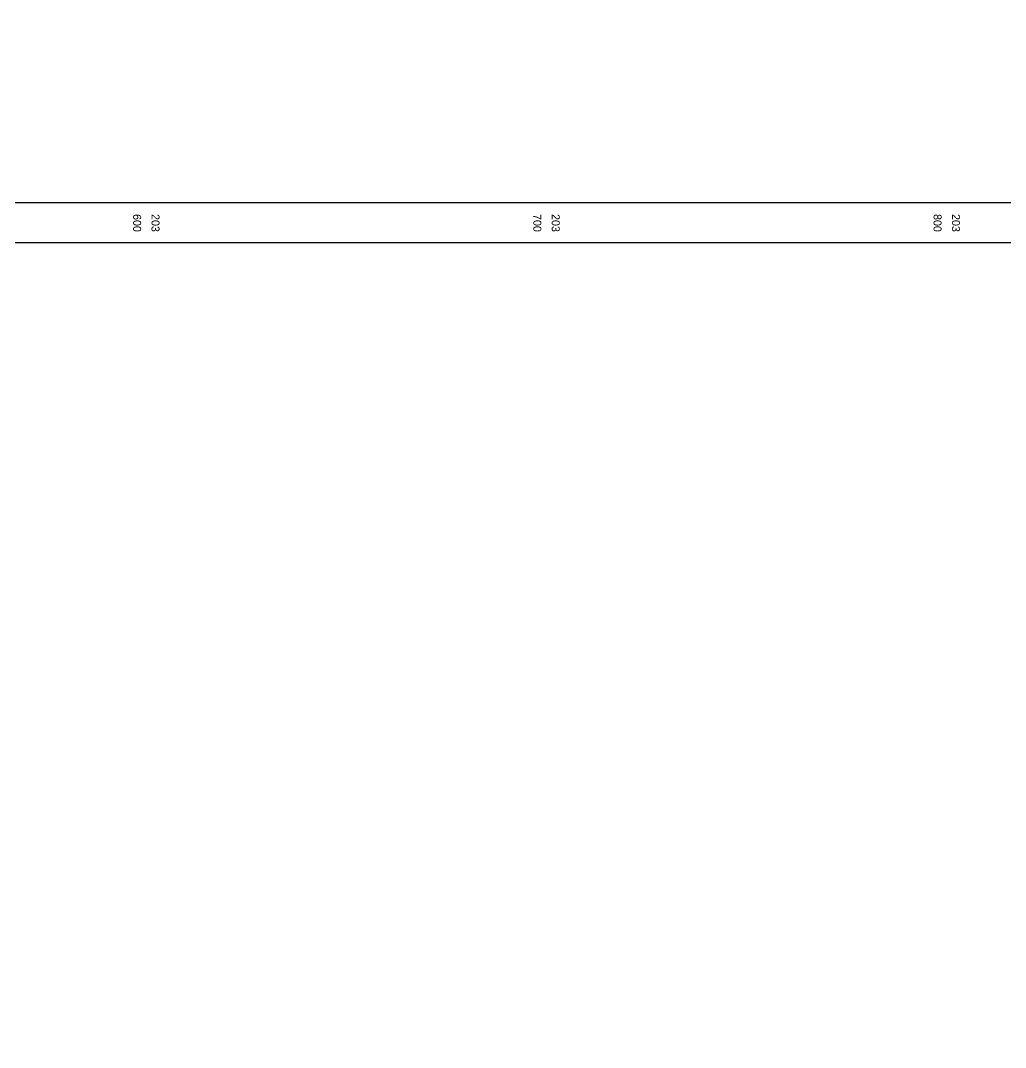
# Model space of a CAD drawing. Header units: metres. Extents: x 196582 to 208442, y 561446 to 572119.
# Drawn here: x 203568.9 to 203815, y 565585 to 565841.7 of the extents above; entities that cross this region are included whole.
import ezdxf
from ezdxf.enums import TextEntityAlignment as Align

# ---------------------------------------------------------------- set-up
doc = ezdxf.new("R2010")
doc.units = ezdxf.units.M
doc.header["$MEASUREMENT"] = 0
for name, color, linetype in [('M1200', 7, 'Continuous'), ('M1202', 7, 'Continuous'), ('M1300', 7, 'Continuous')]:
    doc.layers.add(name, color=color, linetype=linetype)
doc.styles.add('TRHEBTXT', font='simpheb')
picture_1 = doc.add_image_def('image1.ecw', size_in_pixel=(118525, 46520))

msp = doc.modelspace()

# ---------------------------------------------------------------- linework, layer by layer
at = {"layer": 'M1200'}
msp.add_lwpolyline([(196591.8, 563548.29), (204032.4, 563548.29), (204032.4, 565786.08), (196591.8, 565786.08), (196591.8, 563548.29)], close=True, dxfattribs=at)
at = {"layer": 'M1300'}
msp.add_lwpolyline([(196581.8, 563538.29), (204042.4, 563538.29), (204042.4, 565796.08), (196581.8, 565796.08), (196581.8, 563538.29)], close=True, dxfattribs=at)

# ---------------------------------------------------------------- texts
at = {"layer": 'M1202', "style": 'TRHEBTXT'}
for s, p in [('600', (203599, 565791.08)), ('700', (203699, 565791.08)), ('800', (203799, 565791.08))]:
    msp.add_text(s, height=2, rotation=270, dxfattribs=at).set_placement(p, align=Align.TOP_CENTER)
for p in [(203601, 565791.08), (203701, 565791.08), (203801, 565791.08)]:
    msp.add_text('203', height=2, rotation=270, dxfattribs=at).set_placement(p, align=Align.BOTTOM_CENTER)

# ---------------------------------------------------------------- pictures from other files: only their frames are drawn
image = msp.add_image(picture_1, insert=(196589.83, 561446.34), size_in_units=(11852.5, 4652))
image.dxf.flags = 7

doc.saveas('drawing.dxf')
